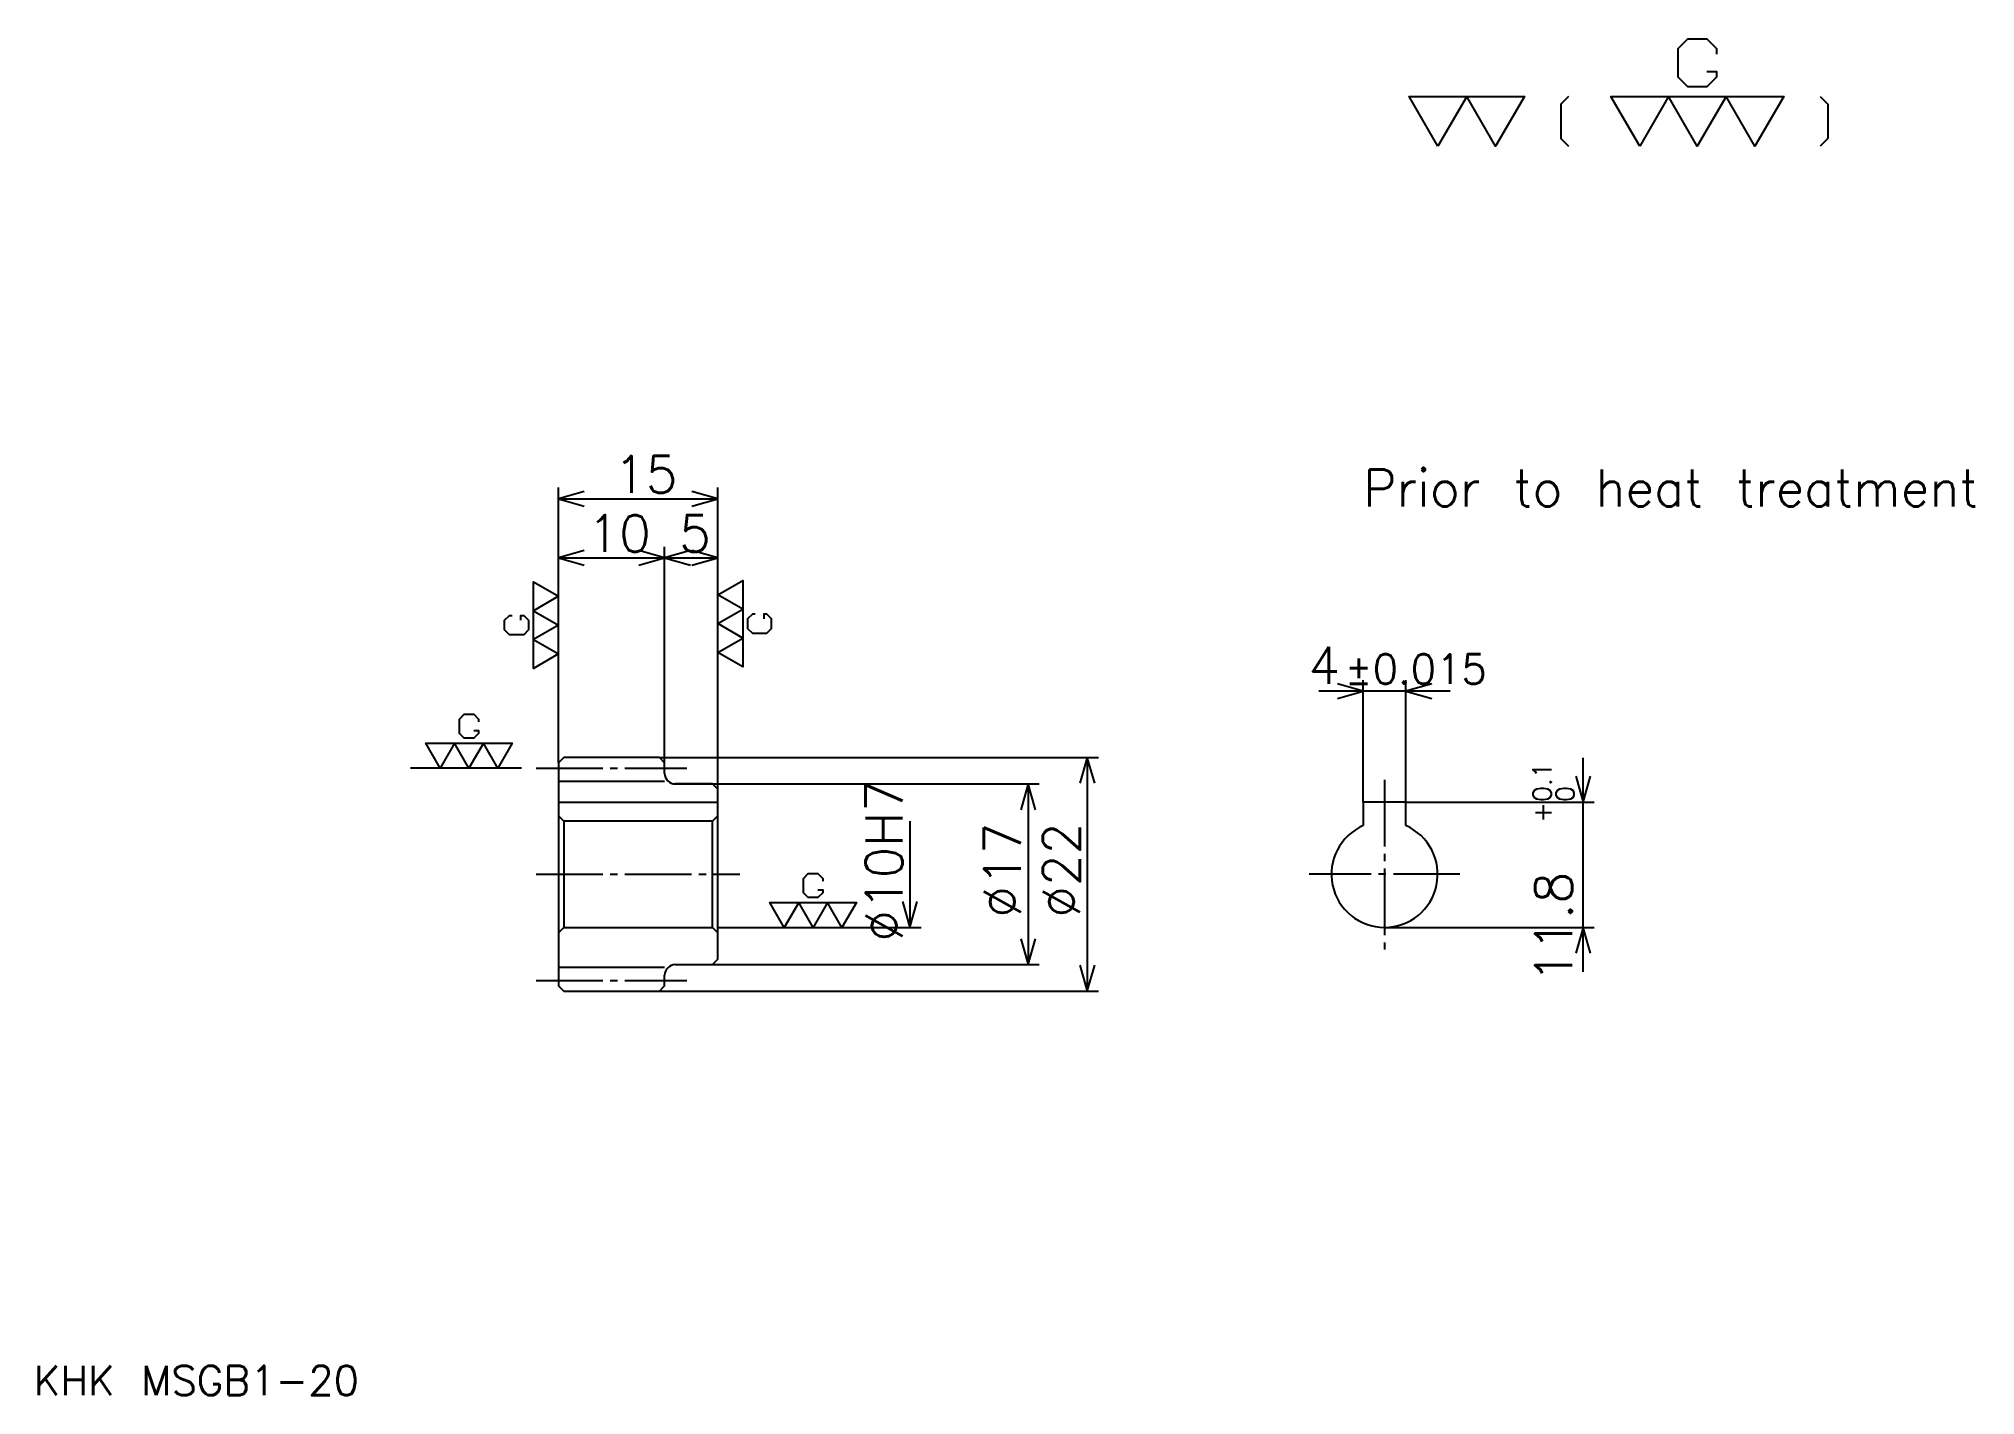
# Model space of a CAD drawing. Extents: x 7 to 190, y 8 to 135.
import ezdxf

# ---------------------------------------------------------------- set-up
doc = ezdxf.new("R2010")
doc.units = 0
doc.linetypes.add('DASHDOT', pattern=[8.347826, 6.26087, -0.695652, 0.695652, -0.695652])
doc.layers.get('0').update_dxf_attribs({"linetype": 'CONTINUOUS'})
doc.layers.add('DASHDOT', color=6, linetype='DASHDOT')
doc.styles.add('KANJI', font='TXT', dxfattribs={"bigfont": 'BIGFONT'})

msp = doc.modelspace()

# ---------------------------------------------------------------- linework, layer by layer
at = {"color": 5}
for p, q in [((56.347828, 67.695648), (56.347828, 93.08696)), ((71.347824, 67.695648), (71.347824, 93.08696)), ((56.347828, 92.043472), (71.347824, 92.043472)), ((66.347824, 67.695648), (66.347824, 87.521736)), ((56.347828, 86.478256), (66.347824, 86.478256)), ((66.347824, 86.478256), (71.347824, 86.478256)), ((132.108704, 63.495651), (132.108704, 74.973915)), ((136.108704, 63.495651), (136.108704, 74.973915)), ((140.282608, 73.930435), (127.934784, 73.930435)), ((56.347828, 67.195648), (56.347828, 67.695648)), ((65.847824, 67.695648), (71.347824, 67.695648)), ((66.347824, 67.195648), (66.347824, 67.695648)), ((71.347824, 67.695648), (107.17392, 67.695648)), ((71.347824, 64.695648), (71.347824, 67.695648)), ((106.130432, 67.695648), (106.130432, 45.695652)), ((152.804352, 47.52174), (152.804352, 67.669563)), ((67.347824, 65.195648), (71.347824, 65.195648)), ((71.347824, 65.195648), (101.608704, 65.195648)), ((100.565216, 65.195648), (100.565216, 48.195652)), ((136.108704, 63.495651), (153.847839, 63.495651)), ((89.434784, 61.695652), (89.434784, 51.695652)), ((71.347824, 51.695652), (90.478264, 51.695652)), ((134.108704, 51.695652), (153.847839, 51.695652)), ((67.347824, 48.195652), (71.347824, 48.195652)), ((71.347824, 48.195652), (101.608704, 48.195652)), ((65.847824, 45.695652), (71.347824, 45.695652)), ((71.347824, 45.695652), (107.17392, 45.695652))]:
    msp.add_line(p, q, dxfattribs=at)
at = {"color": 7}
msp.add_line((52.869568, 66.695648), (42.434784, 66.695648), dxfattribs=at)
at = {"color": 4}
for p, q in [((56.347828, 65.445648), (66.347824, 65.445648)), ((56.347828, 63.495651), (71.347824, 63.495651)), ((70.847824, 61.695652), (71.347824, 62.195652)), ((56.847828, 61.695652), (56.847828, 51.695652)), ((70.847824, 51.695652), (71.347824, 51.195652)), ((56.347828, 47.945652), (66.347824, 47.945652))]:
    msp.add_line(p, q, dxfattribs=at)
at = {"color": 7}
for points in [[(164.452179, 132.271301), (165.356522, 132.271301), (165.356522, 131.728699), (164.452179, 130.824356), (162.643478, 130.824356), (161.739136, 131.728699), (161.739136, 134.441742), (162.643478, 135.346085), (164.452179, 135.346085), (165.356522, 134.441742), (165.356522, 133.899124)], [(139.130432, 125.217392), (136.417389, 129.919998), (147.269562, 129.919998), (144.556519, 125.217392), (141.843475, 129.919998), (139.130432, 125.217392)], [(151.429565, 129.919998), (150.706085, 129.196518), (150.706085, 125.940872), (151.429565, 125.217392)], [(158.121735, 125.217392), (155.408691, 129.919998), (171.686951, 129.919998), (168.973907, 125.217392), (166.260864, 129.919998), (163.547821, 125.217392), (160.834778, 129.919998), (158.121735, 125.217392)], [(175.123474, 129.919998), (175.846954, 129.196518), (175.846954, 125.940872), (175.123474, 125.217392)], [(56.347828, 77.434784), (53.996525, 76.078262), (53.996525, 84.217392), (56.347828, 82.86087), (53.996525, 81.504349), (56.347828, 80.147827), (53.996525, 78.791306), (56.347828, 77.434784)], [(71.347824, 83), (73.699135, 84.356522), (73.699135, 76.217392), (71.347824, 77.573914), (73.699135, 78.930435), (71.347824, 80.286957), (73.699135, 81.643478), (71.347824, 83)], [(52.820869, 80.599998), (52.820869, 81.05217), (53.092175, 81.05217), (53.54435, 80.599998), (53.54435, 79.695648), (53.092175, 79.243477), (51.735653, 79.243477), (51.283482, 79.695648), (51.283482, 80.599998), (51.735653, 81.05217), (52.006958, 81.05217)], [(74.874786, 81.191307), (74.603477, 81.191307), (74.151306, 80.739128), (74.151306, 79.834778), (74.603477, 79.382607), (75.960007, 79.382607), (76.412178, 79.834778), (76.412178, 80.739128), (75.960007, 81.191307), (75.688698, 81.191307), (75.688698, 80.739128)], [(48.38261, 70.22261), (48.834785, 70.22261), (48.834785, 69.951302), (48.38261, 69.49913), (47.478264, 69.49913), (47.026089, 69.951302), (47.026089, 71.307823), (47.478264, 71.760002), (48.38261, 71.760002), (48.834785, 71.307823), (48.834785, 71.036522)], [(45.217392, 66.695648), (43.86087, 69.046959), (52, 69.046959), (50.643478, 66.695648), (49.286957, 69.046959), (47.930435, 66.695648), (46.573914, 69.046959), (45.217392, 66.695648)], [(80.773911, 55.22261), (81.226089, 55.22261), (81.226089, 54.951305), (80.773911, 54.49913), (79.869568, 54.49913), (79.417389, 54.951305), (79.417389, 56.307827), (79.869568, 56.759998), (80.773911, 56.759998), (81.226089, 56.307827), (81.226089, 56.036522)], [(77.608696, 51.695652), (76.252174, 54.046955), (84.391304, 54.046955), (83.03479, 51.695652), (81.678261, 54.046955), (80.321739, 51.695652), (78.965218, 54.046955), (77.608696, 51.695652)]]:
    msp.add_lwpolyline(points, dxfattribs=at)
at = {"color": 5}
for points in [[(58.782612, 92.739128), (56.347828, 92.043472), (58.782612, 91.347824)], [(68.913048, 91.347824), (71.347824, 92.043472), (68.913048, 92.739128)], [(58.782612, 87.173912), (56.347828, 86.478256), (58.782612, 85.782608)], [(63.913044, 85.782608), (66.347824, 86.478256), (63.913044, 87.173912)], [(68.782608, 87.173912), (66.347824, 86.478256), (68.782608, 85.782608)], [(68.913048, 85.782608), (71.347824, 86.478256), (68.913048, 87.173912)], [(129.67392, 73.234787), (132.108704, 73.930435), (129.67392, 74.626083)], [(138.543488, 74.626083), (136.108704, 73.930435), (138.543488, 73.234787)], [(106.826088, 65.260872), (106.130432, 67.695648), (105.434784, 65.260872)], [(152.108704, 65.930435), (152.804352, 63.495651), (153.500015, 65.930435)], [(101.260872, 62.760868), (100.565216, 65.195648), (99.869568, 62.760868)], [(88.739136, 54.130436), (89.434784, 51.695652), (90.130432, 54.130436)], [(153.500015, 49.260868), (152.804352, 51.695652), (152.108704, 49.260868)], [(99.869568, 50.630436), (100.565216, 48.195652), (101.260872, 50.630436)], [(105.434784, 48.130432), (106.130432, 45.695652), (106.826088, 48.130432)]]:
    msp.add_lwpolyline(points, dxfattribs=at)
at = {"color": 4}
for points in [[(66.347824, 66.195648), (66.347824, 67.195648), (65.847824, 67.695648), (56.847828, 67.695648), (56.347828, 67.195648), (56.347828, 51.195652)], [(67.347824, 48.195652), (70.847824, 48.195652), (71.347824, 48.695652), (71.347824, 64.695648), (70.847824, 65.195648), (67.347824, 65.195648)], [(56.347828, 51.195652), (56.847828, 51.695652), (70.847824, 51.695652), (70.847824, 61.695652), (56.847828, 61.695652), (56.347828, 62.195652)], [(136.108704, 61.278229), (136.108704, 63.495651), (132.108704, 63.495651), (132.108704, 61.278229)], [(56.347828, 51.195652), (56.347828, 46.195652), (56.847828, 45.695652), (65.847824, 45.695652), (66.347824, 46.195652), (66.347824, 47.195652)]]:
    msp.add_lwpolyline(points, dxfattribs=at)
for centre, radius, start, end in [((67.347824, 66.195648), 1, 180, 270), ((134.108704, 56.695652), 5, 113.57817801, 66.42182199), ((67.347824, 47.195652), 1, 90, 180)]:
    msp.add_arc(centre, radius, start, end, dxfattribs=at)
at = {"layer": 'DASHDOT', "color": 7}
for p, q in [((54.260872, 66.695648), (68.434784, 66.695648)), ((134.108704, 65.582611), (134.108704, 49.608696)), ((54.260872, 56.695652), (73.434784, 56.695652)), ((141.195648, 56.695652), (127.021744, 56.695652)), ((54.260872, 46.695652), (68.434784, 46.695652))]:
    msp.add_line(p, q, dxfattribs=at)

# ---------------------------------------------------------------- texts
at = {"color": 7, "style": 'KANJI'}
for s, height, p in [('15', 3.478261, (61.58696, 92.599998)), ('Prior to heat treatment', 3.478261, (132.108704, 91.321739)), ('10', 3.478261, (59.08696, 87.034782)), ('5', 3.478261, (67.717392, 87.034782)), ('4', 3.478261, (126.928879, 74.626083)), ('%%p0.015', 2.782609, (130.371933, 74.626083)), ('KHK MSGB1-20', 2.782609, (6.956522, 7.652174))]:
    msp.add_text(s, height=height, dxfattribs=at).set_placement(p)
for s, height, p in [('0.1', 1.73913, (149.813049, 63.500999)), ('%%c10H7', 3.478261, (88.739136, 50.347824)), ('0', 1.73913, (151.969574, 63.500999)), ('+', 1.73913, (149.813049, 61.553173)), ('%%c17', 3.478261, (99.869568, 52.608696)), ('%%c22', 3.478261, (105.434784, 52.608696)), ('11.8', 3.478261, (151.76088, 46.497883))]:
    msp.add_text(s, height=height, rotation=90, dxfattribs=at).set_placement(p)

doc.saveas('drawing.dxf')
